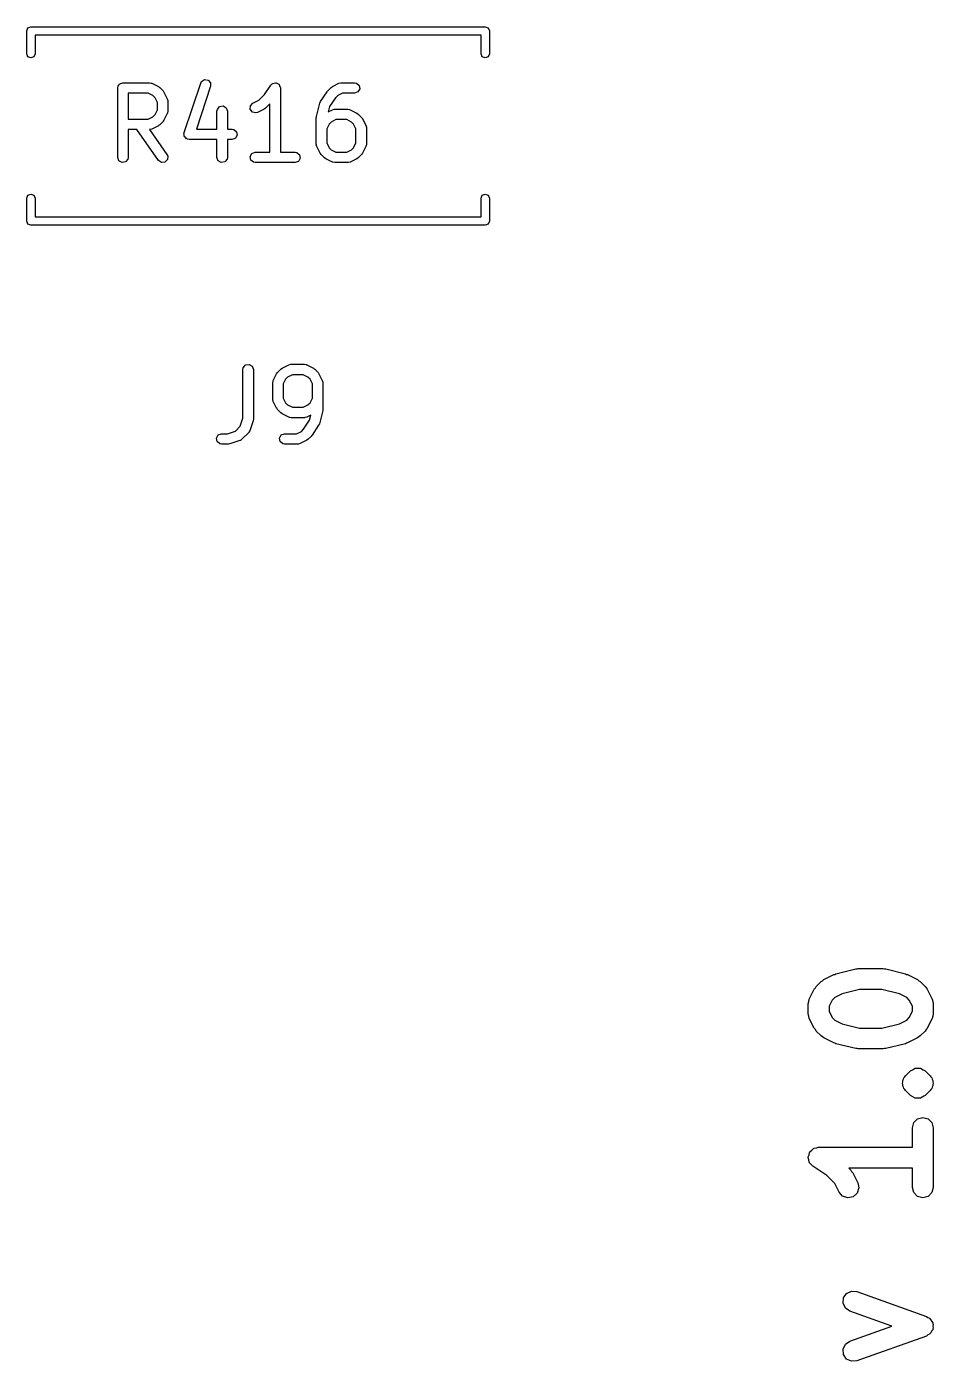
# Model space of a CAD drawing. Extents: x 97.7 to 180.4, y -137 to -64.1.
# Drawn here: x 166.85 to 179.9, y -83.32 to -64.1 of the extents above; entities that cross this region are included whole.
import ezdxf

# ---------------------------------------------------------------- set-up
doc = ezdxf.new("R2010")
doc.units = 0
doc.layers.add('BLACK', color=7, linetype='CONTINUOUS')

msp = doc.modelspace()

# ---------------------------------------------------------------- linework, layer by layer
at = {"layer": 'BLACK', "linetype": 'CONTINUOUS'}
for p, q in [((166.85, -64.162), (166.868, -64.1196)), ((166.85, -64.492), (166.85, -64.162)), ((166.868, -64.1196), (166.91, -64.102)), ((166.91, -64.102), (173.45, -64.102)), ((173.45, -64.102), (173.492, -64.1196)), ((173.492, -64.1196), (173.51, -64.162)), ((173.51, -64.162), (173.51, -64.492)), ((173.39, -64.222), (166.97, -64.222)), ((166.97, -64.222), (166.97, -64.492)), ((173.39, -64.492), (173.39, -64.222)), ((166.868, -64.5344), (166.85, -64.492)), ((166.91, -64.552), (166.868, -64.5344)), ((166.952, -64.5344), (166.91, -64.552)), ((166.97, -64.492), (166.952, -64.5344)), ((173.408, -64.5344), (173.39, -64.492)), ((173.45, -64.552), (173.408, -64.5344)), ((173.492, -64.5344), (173.45, -64.552)), ((173.51, -64.492), (173.492, -64.5344)), ((168.165, -64.9587), (168.178, -64.9438)), ((168.178, -64.9438), (168.187, -64.9269)), ((168.187, -64.9269), (168.194, -64.9246)), ((168.194, -64.9246), (168.198, -64.9194)), ((168.198, -64.9194), (168.217, -64.916)), ((168.217, -64.916), (168.236, -64.9094)), ((168.236, -64.9094), (168.616, -64.9094)), ((168.616, -64.9094), (168.642, -64.9139)), ((168.642, -64.9139), (168.646, -64.9168)), ((168.646, -64.9168), (168.65, -64.9173)), ((168.65, -64.9173), (168.745, -64.9649)), ((169.117, -65.6273), (169.355, -64.913)), ((169.355, -64.913), (169.367, -64.8901)), ((169.367, -64.8901), (169.411, -64.8633)), ((169.411, -64.8633), (169.462, -64.8708)), ((169.462, -64.8708), (169.496, -64.9092)), ((169.496, -64.9092), (169.497, -64.9605)), ((170.272, -65.0795), (170.364, -64.9428)), ((170.364, -64.9428), (170.382, -64.9239)), ((170.382, -64.9239), (170.386, -64.9227)), ((170.386, -64.9227), (170.388, -64.9194)), ((170.388, -64.9194), (170.41, -64.9156)), ((170.41, -64.9156), (170.431, -64.9095)), ((170.431, -64.9095), (170.435, -64.9113)), ((170.435, -64.9113), (170.439, -64.9105)), ((170.439, -64.9105), (170.458, -64.9214)), ((170.458, -64.9214), (170.478, -64.9301)), ((170.478, -64.9301), (170.48, -64.934)), ((170.48, -64.934), (170.483, -64.9362)), ((170.483, -64.9362), (170.491, -64.9566)), ((171.25, -64.9649), (171.345, -64.9173)), ((171.345, -64.9173), (171.37, -64.9099)), ((171.37, -64.9099), (171.374, -64.9109)), ((171.374, -64.9109), (171.378, -64.9094)), ((171.378, -64.9094), (171.569, -64.9094)), ((171.569, -64.9094), (171.595, -64.9139)), ((171.595, -64.9139), (171.634, -64.9469)), ((171.634, -64.9469), (171.643, -64.9974)), ((168.161, -64.9844), (168.162, -64.9746)), ((168.161, -65.9844), (168.161, -64.9844)), ((168.162, -64.9714), (168.163, -64.9685)), ((168.162, -64.9746), (168.162, -64.9714)), ((168.163, -64.9685), (168.165, -64.9587)), ((168.311, -65.0594), (168.311, -65.4332)), ((168.599, -65.0594), (168.311, -65.0594)), ((168.667, -65.0936), (168.599, -65.0594)), ((168.698, -65.124), (168.667, -65.0936)), ((168.732, -65.1926), (168.698, -65.124)), ((168.745, -64.9649), (168.763, -64.9783)), ((168.763, -64.9783), (168.765, -64.979)), ((168.765, -64.979), (168.812, -65.0266)), ((168.812, -65.0266), (168.825, -65.045)), ((168.825, -65.045), (168.826, -65.0461)), ((168.826, -65.0461), (168.874, -65.1413)), ((168.874, -65.1413), (168.881, -65.1663)), ((169.497, -64.9605), (169.292, -65.576)), ((170.191, -65.1608), (170.272, -65.0795)), ((170.491, -64.9566), (170.501, -64.9761)), ((170.501, -64.9761), (170.5, -64.9803)), ((170.5, -64.9803), (170.501, -64.9844)), ((170.501, -64.9844), (170.501, -65.9094)), ((171.078, -65.1809), (171.173, -65.038)), ((171.173, -65.038), (171.181, -65.0298)), ((171.181, -65.0298), (171.182, -65.0266)), ((171.182, -65.0266), (171.23, -64.979)), ((171.294, -65.1274), (171.21, -65.2533)), ((171.23, -64.979), (171.248, -64.9661)), ((171.248, -64.9661), (171.25, -64.9649)), ((171.328, -65.0936), (171.294, -65.1274)), ((171.396, -65.0594), (171.328, -65.0936)), ((171.569, -65.0594), (171.396, -65.0594)), ((171.617, -65.0418), (171.569, -65.0594)), ((171.643, -64.9974), (171.617, -65.0418)), ((168.698, -65.3685), (168.732, -65.3)), ((168.732, -65.3), (168.732, -65.1926)), ((168.882, -65.3177), (168.877, -65.3434)), ((168.881, -65.1663), (168.88, -65.1706)), ((168.88, -65.1706), (168.882, -65.1749)), ((168.882, -65.1749), (168.882, -65.3177)), ((169.589, -65.3177), (169.594, -65.2921)), ((169.589, -65.576), (169.589, -65.3177)), ((169.594, -65.2921), (169.627, -65.2528)), ((169.627, -65.2528), (169.677, -65.2439)), ((169.677, -65.2439), (169.722, -65.2695)), ((169.722, -65.2695), (169.739, -65.3177)), ((169.739, -65.3177), (169.739, -65.576)), ((170.068, -65.2915), (170.071, -65.2403)), ((170.099, -65.3327), (170.068, -65.2915)), ((170.071, -65.2403), (170.107, -65.203)), ((170.149, -65.3446), (170.099, -65.3327)), ((170.107, -65.203), (170.191, -65.1608)), ((170.269, -65.2896), (170.174, -65.3372)), ((170.27, -65.2884), (170.269, -65.2896)), ((170.289, -65.2755), (170.27, -65.2884)), ((170.351, -65.2131), (170.289, -65.2755)), ((170.351, -65.9094), (170.351, -65.2131)), ((171.02, -65.3948), (171.068, -65.2043)), ((171.068, -65.2043), (171.078, -65.1813)), ((171.078, -65.1813), (171.078, -65.1809)), ((171.21, -65.2533), (171.191, -65.3274)), ((171.191, -65.3274), (171.25, -65.2983)), ((171.25, -65.2983), (171.275, -65.2908)), ((171.275, -65.2908), (171.279, -65.2919)), ((171.279, -65.2919), (171.283, -65.2903)), ((171.283, -65.2903), (171.474, -65.2903)), ((171.474, -65.2903), (171.499, -65.2949)), ((171.499, -65.2949), (171.503, -65.2977)), ((171.503, -65.2977), (171.507, -65.2983)), ((171.507, -65.2983), (171.602, -65.3459)), ((168.311, -65.4332), (168.599, -65.4332)), ((168.599, -65.4332), (168.667, -65.3989)), ((168.745, -65.5277), (168.65, -65.5753)), ((168.667, -65.3989), (168.698, -65.3685)), ((168.746, -65.5265), (168.745, -65.5277)), ((168.765, -65.5136), (168.746, -65.5265)), ((168.812, -65.466), (168.765, -65.5136)), ((168.813, -65.4645), (168.812, -65.466)), ((168.826, -65.4465), (168.813, -65.4645)), ((168.874, -65.3513), (168.826, -65.4465)), ((168.875, -65.3468), (168.874, -65.3513)), ((168.877, -65.3434), (168.875, -65.3468)), ((170.174, -65.3372), (170.149, -65.3446)), ((171.018, -65.413), (171.02, -65.3982)), ((171.018, -65.7939), (171.018, -65.413)), ((171.02, -65.3982), (171.02, -65.3948)), ((171.202, -65.505), (171.168, -65.5735)), ((171.232, -65.4746), (171.202, -65.505)), ((171.301, -65.4403), (171.232, -65.4746)), ((171.456, -65.4403), (171.301, -65.4403)), ((171.524, -65.4746), (171.456, -65.4403)), ((171.555, -65.505), (171.524, -65.4746)), ((171.589, -65.5735), (171.555, -65.505)), ((171.602, -65.3459), (171.62, -65.3592)), ((171.62, -65.3592), (171.622, -65.3599)), ((171.622, -65.3599), (171.67, -65.4075)), ((171.67, -65.4075), (171.682, -65.4259)), ((171.682, -65.4259), (171.684, -65.427)), ((171.684, -65.427), (171.731, -65.5223)), ((171.731, -65.5223), (171.739, -65.5472)), ((168.435, -65.5832), (168.311, -65.5832)), ((168.311, -65.5832), (168.311, -65.9844)), ((168.746, -66.0274), (168.435, -65.5832)), ((168.621, -65.5817), (168.617, -65.5828)), ((168.617, -65.5828), (168.868, -65.9414)), ((168.625, -65.5827), (168.621, -65.5817)), ((168.65, -65.5753), (168.625, -65.5827)), ((169.114, -65.638), (169.117, -65.6331)), ((169.118, -65.6582), (169.114, -65.638)), ((169.117, -65.6331), (169.117, -65.6273)), ((169.118, -65.6786), (169.118, -65.6582)), ((169.122, -65.6829), (169.118, -65.6786)), ((169.123, -65.6885), (169.122, -65.6829)), ((169.139, -65.7017), (169.123, -65.6885)), ((169.152, -65.717), (169.139, -65.7017)), ((169.158, -65.7178), (169.152, -65.717)), ((169.162, -65.7215), (169.158, -65.7178)), ((169.292, -65.576), (169.589, -65.576)), ((169.739, -65.576), (169.807, -65.576)), ((169.807, -65.576), (169.833, -65.5806)), ((169.855, -65.7085), (169.807, -65.726)), ((169.833, -65.5806), (169.872, -65.6135)), ((169.881, -65.6641), (169.855, -65.7085)), ((169.872, -65.6135), (169.881, -65.6641)), ((171.168, -65.5735), (171.168, -65.7762)), ((171.589, -65.7762), (171.589, -65.5735)), ((171.739, -65.5472), (171.738, -65.5516)), ((171.738, -65.5516), (171.739, -65.5558)), ((171.739, -65.5558), (171.739, -65.7939)), ((169.188, -65.726), (169.162, -65.7215)), ((169.589, -65.726), (169.188, -65.726)), ((169.589, -65.9844), (169.589, -65.726)), ((169.807, -65.726), (169.739, -65.726)), ((169.739, -65.726), (169.739, -65.9844)), ((170.092, -65.9269), (170.14, -65.9094)), ((170.14, -65.9094), (170.351, -65.9094)), ((170.501, -65.9094), (170.712, -65.9094)), ((170.712, -65.9094), (170.737, -65.9139)), ((171.019, -65.7981), (171.018, -65.7939)), ((171.018, -65.8025), (171.019, -65.7981)), ((171.026, -65.8274), (171.018, -65.8025)), ((171.073, -65.9227), (171.026, -65.8274)), ((171.168, -65.7762), (171.202, -65.8447)), ((171.202, -65.8447), (171.232, -65.8751)), ((171.232, -65.8751), (171.301, -65.9094)), ((171.301, -65.9094), (171.456, -65.9094)), ((171.456, -65.9094), (171.524, -65.8751)), ((171.524, -65.8751), (171.555, -65.8447)), ((171.555, -65.8447), (171.589, -65.7762)), ((171.731, -65.8274), (171.684, -65.9227)), ((171.732, -65.823), (171.731, -65.8274)), ((171.735, -65.8196), (171.732, -65.823)), ((171.739, -65.7939), (171.735, -65.8196)), ((168.178, -66.0326), (168.161, -65.9844)), ((168.222, -66.0582), (168.178, -66.0326)), ((168.273, -66.0493), (168.222, -66.0582)), ((168.306, -66.01), (168.273, -66.0493)), ((168.311, -65.9844), (168.306, -66.01)), ((168.788, -66.0568), (168.746, -66.0274)), ((168.839, -66.0524), (168.788, -66.0568)), ((168.875, -66.0161), (168.839, -66.0524)), ((168.868, -65.9414), (168.879, -65.965)), ((168.879, -65.965), (168.875, -66.0161)), ((169.607, -66.0326), (169.589, -65.9844)), ((169.651, -66.0582), (169.607, -66.0326)), ((169.702, -66.0493), (169.651, -66.0582)), ((169.735, -66.01), (169.702, -66.0493)), ((169.739, -65.9844), (169.735, -66.01)), ((170.066, -65.9714), (170.092, -65.9269)), ((170.075, -66.0219), (170.066, -65.9714)), ((170.115, -66.0549), (170.075, -66.0219)), ((170.14, -66.0594), (170.115, -66.0549)), ((170.712, -66.0594), (170.14, -66.0594)), ((170.76, -66.0418), (170.712, -66.0594)), ((170.737, -65.9139), (170.777, -65.9469)), ((170.786, -65.9974), (170.76, -66.0418)), ((170.777, -65.9469), (170.786, -65.9974)), ((171.074, -65.9238), (171.073, -65.9227)), ((171.087, -65.9422), (171.074, -65.9238)), ((171.135, -65.9898), (171.087, -65.9422)), ((171.136, -65.9905), (171.135, -65.9898)), ((171.154, -66.0038), (171.136, -65.9905)), ((171.25, -66.0515), (171.154, -66.0038)), ((171.254, -66.052), (171.25, -66.0515)), ((171.257, -66.0549), (171.254, -66.052)), ((171.283, -66.0594), (171.257, -66.0549)), ((171.474, -66.0594), (171.283, -66.0594)), ((171.478, -66.0578), (171.474, -66.0594)), ((171.482, -66.0589), (171.478, -66.0578)), ((171.507, -66.0515), (171.482, -66.0589)), ((171.602, -66.0038), (171.507, -66.0515)), ((171.604, -66.0027), (171.602, -66.0038)), ((171.622, -65.9898), (171.604, -66.0027)), ((171.67, -65.9422), (171.622, -65.9898)), ((171.684, -65.9227), (171.67, -65.9407)), ((171.67, -65.9407), (171.67, -65.9422)), ((166.85, -66.572), (166.868, -66.5296)), ((166.85, -66.902), (166.85, -66.572)), ((166.868, -66.5296), (166.91, -66.512)), ((166.91, -66.512), (166.952, -66.5296)), ((166.952, -66.5296), (166.97, -66.572)), ((166.97, -66.572), (166.97, -66.842)), ((173.39, -66.572), (173.408, -66.5296)), ((173.39, -66.842), (173.39, -66.572)), ((173.408, -66.5296), (173.45, -66.512)), ((173.45, -66.512), (173.492, -66.5296)), ((173.492, -66.5296), (173.51, -66.572)), ((173.51, -66.572), (173.51, -66.902)), ((166.97, -66.842), (173.39, -66.842)), ((166.868, -66.9444), (166.85, -66.902)), ((166.91, -66.962), (166.868, -66.9444)), ((173.45, -66.962), (166.91, -66.962)), ((173.492, -66.9444), (173.45, -66.962)), ((173.51, -66.902), (173.492, -66.9444)), ((169.967, -69.012), (170, -68.9727)), ((170, -68.9727), (170.05, -68.9638)), ((170.05, -68.9638), (170.095, -68.9894)), ((170.528, -69.0182), (170.623, -68.9706)), ((170.623, -68.9706), (170.648, -68.9631)), ((170.648, -68.9631), (170.652, -68.9642)), ((170.652, -68.9642), (170.657, -68.9626)), ((170.657, -68.9626), (170.847, -68.9626)), ((170.847, -68.9626), (170.873, -68.9672)), ((170.873, -68.9672), (170.876, -68.97)), ((170.876, -68.97), (170.881, -68.9706)), ((170.881, -68.9706), (170.976, -69.0182)), ((169.962, -69.0376), (169.967, -69.012)), ((169.962, -69.74), (169.962, -69.0376)), ((170.095, -68.9894), (170.112, -69.0376)), ((170.112, -69.0376), (170.112, -69.7522)), ((170.399, -69.1946), (170.447, -69.0994)), ((170.447, -69.0994), (170.46, -69.0814)), ((170.46, -69.0814), (170.461, -69.0799)), ((170.461, -69.0799), (170.508, -69.0322)), ((170.508, -69.0322), (170.527, -69.0194)), ((170.527, -69.0194), (170.528, -69.0182)), ((170.575, -69.1773), (170.541, -69.2459)), ((170.606, -69.1469), (170.575, -69.1773)), ((170.674, -69.1126), (170.606, -69.1469)), ((170.829, -69.1126), (170.674, -69.1126)), ((170.898, -69.1469), (170.829, -69.1126)), ((170.928, -69.1773), (170.898, -69.1469)), ((170.963, -69.2459), (170.928, -69.1773)), ((170.976, -69.0182), (170.994, -69.0315)), ((170.994, -69.0315), (170.995, -69.0322)), ((170.995, -69.0322), (171.043, -69.0799)), ((171.043, -69.0799), (171.056, -69.0982)), ((171.056, -69.0982), (171.057, -69.0994)), ((171.057, -69.0994), (171.105, -69.1946)), ((170.391, -69.2282), (170.396, -69.2025)), ((170.391, -69.4663), (170.391, -69.2282)), ((170.396, -69.2025), (170.398, -69.1991)), ((170.398, -69.1991), (170.399, -69.1946)), ((170.541, -69.2459), (170.541, -69.4486)), ((170.963, -69.4486), (170.963, -69.2459)), ((171.105, -69.1946), (171.112, -69.2196)), ((171.112, -69.2196), (171.111, -69.224)), ((171.111, -69.224), (171.113, -69.2282)), ((171.113, -69.2282), (171.113, -69.6093)), ((170.393, -69.4706), (170.391, -69.4663)), ((170.391, -69.4749), (170.393, -69.4706)), ((170.399, -69.4999), (170.391, -69.4749)), ((170.447, -69.5952), (170.399, -69.4999)), ((170.541, -69.4486), (170.575, -69.5172)), ((170.575, -69.5172), (170.606, -69.5476)), ((170.606, -69.5476), (170.674, -69.5819)), ((170.829, -69.5819), (170.898, -69.5476)), ((170.898, -69.5476), (170.928, -69.5172)), ((170.928, -69.5172), (170.963, -69.4486)), ((169.924, -69.8545), (169.962, -69.74)), ((170.112, -69.7522), (170.108, -69.7742)), ((170.448, -69.5963), (170.447, -69.5952)), ((170.461, -69.6146), (170.448, -69.5963)), ((170.508, -69.6623), (170.461, -69.6146)), ((170.51, -69.663), (170.508, -69.6623)), ((170.528, -69.6763), (170.51, -69.663)), ((170.623, -69.724), (170.528, -69.6763)), ((170.627, -69.7245), (170.623, -69.724)), ((170.631, -69.7274), (170.627, -69.7245)), ((170.657, -69.7319), (170.631, -69.7274)), ((170.847, -69.7319), (170.657, -69.7319)), ((170.674, -69.5819), (170.829, -69.5819)), ((170.851, -69.7304), (170.847, -69.7319)), ((170.856, -69.7314), (170.851, -69.7304)), ((170.881, -69.724), (170.856, -69.7314)), ((170.939, -69.6948), (170.881, -69.724)), ((170.92, -69.769), (170.939, -69.6948)), ((171.11, -69.6274), (171.063, -69.818)), ((171.113, -69.6093), (171.11, -69.624)), ((171.11, -69.624), (171.11, -69.6274)), ((169.739, -69.963), (169.854, -69.9248)), ((169.854, -69.9248), (169.924, -69.8545)), ((170.043, -69.9481), (169.947, -70.0434)), ((170.045, -69.944), (170.043, -69.9481)), ((170.048, -69.9417), (170.045, -69.944)), ((170.061, -69.9188), (170.048, -69.9417)), ((170.108, -69.7759), (170.061, -69.9188)), ((170.108, -69.7742), (170.108, -69.7759)), ((170.734, -69.963), (170.803, -69.9287)), ((170.803, -69.9287), (170.836, -69.8949)), ((170.836, -69.8949), (170.92, -69.769)), ((171.052, -69.8414), (170.957, -69.9843)), ((171.063, -69.818), (171.052, -69.841)), ((171.052, -69.841), (171.052, -69.8414)), ((169.582, -70.0249), (169.608, -69.9805)), ((169.591, -70.0755), (169.582, -70.0249)), ((169.631, -70.1084), (169.591, -70.0755)), ((169.608, -69.9805), (169.656, -69.963)), ((169.656, -70.113), (169.631, -70.1084)), ((169.656, -69.963), (169.739, -69.963)), ((169.751, -70.113), (169.656, -70.113)), ((169.753, -70.1124), (169.751, -70.113)), ((169.775, -70.1091), (169.753, -70.1124)), ((169.918, -70.0615), (169.775, -70.1091)), ((169.922, -70.0587), (169.918, -70.0615)), ((169.926, -70.0583), (169.922, -70.0587)), ((169.947, -70.0434), (169.926, -70.0583)), ((170.487, -70.0249), (170.513, -69.9805)), ((170.496, -70.0755), (170.487, -70.0249)), ((170.536, -70.1084), (170.496, -70.0755)), ((170.513, -69.9805), (170.561, -69.963)), ((170.561, -70.113), (170.536, -70.1084)), ((170.561, -69.963), (170.734, -69.963)), ((170.752, -70.113), (170.561, -70.113)), ((170.756, -70.1114), (170.752, -70.113)), ((170.76, -70.1125), (170.756, -70.1114)), ((170.785, -70.105), (170.76, -70.1125)), ((170.881, -70.0574), (170.785, -70.105)), ((170.882, -70.0562), (170.881, -70.0574)), ((170.9, -70.0434), (170.882, -70.0562)), ((170.948, -69.9957), (170.9, -70.0434)), ((170.949, -69.9926), (170.948, -69.9957)), ((170.957, -69.9843), (170.949, -69.9926)), ((178.306, -77.8387), (178.324, -77.8227)), ((178.324, -77.8227), (178.467, -77.7513)), ((178.467, -77.7513), (178.483, -77.7479)), ((178.483, -77.7479), (178.498, -77.7399)), ((178.498, -77.7399), (178.784, -77.6685)), ((178.784, -77.6685), (178.802, -77.6688)), ((178.802, -77.6688), (178.82, -77.664)), ((178.82, -77.664), (179.177, -77.664)), ((179.177, -77.664), (179.195, -77.6688)), ((179.195, -77.6688), (179.214, -77.6685)), ((179.214, -77.6685), (179.499, -77.7399)), ((179.499, -77.7399), (179.514, -77.7479)), ((179.514, -77.7479), (179.53, -77.7513)), ((179.53, -77.7513), (179.673, -77.8227)), ((179.673, -77.8227), (179.691, -77.8387)), ((178.114, -78.1041), (178.186, -77.9612)), ((178.186, -77.9612), (178.202, -77.9431)), ((178.202, -77.9431), (178.214, -77.9222)), ((178.214, -77.9222), (178.285, -77.8508)), ((178.285, -77.8508), (178.306, -77.8387)), ((178.838, -77.964), (178.587, -78.027)), ((179.159, -77.964), (178.838, -77.964)), ((179.411, -78.027), (179.159, -77.964)), ((179.691, -77.8387), (179.712, -77.8508)), ((179.712, -77.8508), (179.783, -77.9222)), ((179.783, -77.9222), (179.795, -77.9431)), ((179.795, -77.9431), (179.811, -77.9612)), ((179.811, -77.9612), (179.883, -78.1041)), ((178.099, -78.1711), (178.107, -78.1378)), ((178.099, -78.314), (178.099, -78.1711)), ((178.107, -78.1378), (178.114, -78.1041)), ((178.443, -78.1171), (178.399, -78.2066)), ((178.399, -78.2066), (178.399, -78.2786)), ((178.48, -78.0801), (178.443, -78.1171)), ((178.587, -78.027), (178.48, -78.0801)), ((179.517, -78.0801), (179.411, -78.027)), ((179.554, -78.1171), (179.517, -78.0801)), ((179.599, -78.2066), (179.554, -78.1171)), ((179.599, -78.2786), (179.599, -78.2066)), ((179.883, -78.1041), (179.89, -78.1378)), ((179.89, -78.1378), (179.899, -78.1711)), ((179.899, -78.1711), (179.899, -78.314)), ((178.107, -78.3473), (178.099, -78.314)), ((178.114, -78.3811), (178.107, -78.3473)), ((178.186, -78.5239), (178.114, -78.3811)), ((178.399, -78.2786), (178.443, -78.368)), ((178.443, -78.368), (178.48, -78.405)), ((179.517, -78.405), (179.554, -78.368)), ((179.554, -78.368), (179.599, -78.2786)), ((179.883, -78.3811), (179.811, -78.5239)), ((179.89, -78.3473), (179.883, -78.3811)), ((179.899, -78.314), (179.89, -78.3473)), ((178.202, -78.542), (178.186, -78.5239)), ((178.214, -78.5629), (178.202, -78.542)), ((178.285, -78.6344), (178.214, -78.5629)), ((178.48, -78.405), (178.587, -78.4582)), ((178.587, -78.4582), (178.838, -78.5211)), ((178.838, -78.5211), (179.159, -78.5211)), ((179.159, -78.5211), (179.411, -78.4582)), ((179.411, -78.4582), (179.517, -78.405)), ((179.783, -78.5629), (179.712, -78.6344)), ((179.795, -78.542), (179.783, -78.5629)), ((179.811, -78.5239), (179.795, -78.542)), ((178.306, -78.6464), (178.285, -78.6344)), ((178.324, -78.6624), (178.306, -78.6464)), ((178.467, -78.7339), (178.324, -78.6624)), ((178.483, -78.7372), (178.467, -78.7339)), ((178.498, -78.7452), (178.483, -78.7372)), ((178.784, -78.8167), (178.498, -78.7452)), ((179.499, -78.7452), (179.214, -78.8167)), ((179.514, -78.7372), (179.499, -78.7452)), ((179.53, -78.7339), (179.514, -78.7372)), ((179.673, -78.6624), (179.53, -78.7339)), ((179.691, -78.6464), (179.673, -78.6624)), ((179.712, -78.6344), (179.691, -78.6464)), ((178.802, -78.8164), (178.784, -78.8167)), ((178.82, -78.8211), (178.802, -78.8164)), ((179.177, -78.8211), (178.82, -78.8211)), ((179.195, -78.8164), (179.177, -78.8211)), ((179.214, -78.8167), (179.195, -78.8164)), ((179.5, -79.2079), (179.571, -79.1365)), ((179.571, -79.1365), (179.599, -79.1201)), ((179.571, -79.1365), (179.571, -79.1365)), ((179.571, -79.1365), (179.571, -79.1365)), ((179.599, -79.1201), (179.638, -79.0977)), ((179.638, -79.0977), (179.716, -79.0977)), ((179.716, -79.0977), (179.755, -79.1201)), ((179.755, -79.1201), (179.783, -79.1365)), ((179.783, -79.1365), (179.783, -79.1365)), ((179.783, -79.1365), (179.783, -79.1365)), ((179.783, -79.1365), (179.855, -79.2079)), ((179.456, -79.314), (179.461, -79.2949)), ((179.461, -79.3331), (179.456, -79.314)), ((179.461, -79.2752), (179.471, -79.2581)), ((179.461, -79.2949), (179.461, -79.2752)), ((179.461, -79.3528), (179.461, -79.3331)), ((179.471, -79.3699), (179.461, -79.3528)), ((179.471, -79.2581), (179.476, -79.239)), ((179.476, -79.239), (179.49, -79.225)), ((179.49, -79.225), (179.5, -79.2079)), ((179.855, -79.2079), (179.865, -79.225)), ((179.865, -79.225), (179.878, -79.239)), ((179.878, -79.239), (179.884, -79.2581)), ((179.884, -79.2581), (179.893, -79.2752)), ((179.893, -79.3528), (179.884, -79.3699)), ((179.893, -79.2752), (179.893, -79.2949)), ((179.893, -79.2949), (179.899, -79.314)), ((179.899, -79.314), (179.893, -79.3331)), ((179.893, -79.3331), (179.893, -79.3528)), ((179.476, -79.389), (179.471, -79.3699)), ((179.49, -79.403), (179.476, -79.389)), ((179.5, -79.4201), (179.49, -79.403)), ((179.571, -79.4915), (179.5, -79.4201)), ((179.638, -79.5303), (179.571, -79.4915)), ((179.571, -79.4915), (179.571, -79.4915)), ((179.716, -79.5303), (179.638, -79.5303)), ((179.763, -79.503), (179.716, -79.5303)), ((179.783, -79.4915), (179.763, -79.503)), ((179.855, -79.4201), (179.783, -79.4915)), ((179.865, -79.403), (179.855, -79.4201)), ((179.855, -79.4201), (179.855, -79.4201)), ((179.878, -79.389), (179.865, -79.403)), ((179.884, -79.3699), (179.878, -79.389)), ((179.599, -79.9569), (179.619, -79.8819)), ((179.619, -79.8819), (179.674, -79.827)), ((179.674, -79.827), (179.749, -79.8069)), ((179.749, -79.8069), (179.824, -79.827)), ((179.824, -79.827), (179.878, -79.8819)), ((179.878, -79.8819), (179.899, -79.9569)), ((179.599, -80.2354), (179.599, -79.9569)), ((179.899, -79.9569), (179.899, -80.814)), ((178.11, -80.3434), (178.119, -80.3104)), ((178.119, -80.3104), (178.122, -80.3069)), ((178.122, -80.3069), (178.124, -80.3022)), ((178.124, -80.3022), (178.149, -80.2797)), ((178.149, -80.2797), (178.174, -80.2555)), ((178.174, -80.2555), (178.178, -80.2542)), ((178.178, -80.2542), (178.182, -80.251)), ((178.182, -80.251), (178.216, -80.2443)), ((178.216, -80.2443), (178.249, -80.2354)), ((178.249, -80.2354), (179.599, -80.2354)), ((178.099, -80.3758), (178.11, -80.3434)), ((178.1, -80.3806), (178.099, -80.3758)), ((178.099, -80.3854), (178.1, -80.3806)), ((178.107, -80.4184), (178.099, -80.3854)), ((178.114, -80.4519), (178.107, -80.4184)), ((178.117, -80.4556), (178.114, -80.4519)), ((178.119, -80.4604), (178.117, -80.4556)), ((178.143, -80.4846), (178.119, -80.4604)), ((178.165, -80.5102), (178.143, -80.4846)), ((178.367, -80.6449), (178.165, -80.5102)), ((178.482, -80.76), (178.367, -80.6449)), ((179.599, -80.5354), (178.682, -80.5354)), ((178.682, -80.5354), (178.712, -80.5651)), ((178.712, -80.5651), (178.724, -80.586)), ((178.724, -80.586), (178.74, -80.6041)), ((178.74, -80.6041), (178.811, -80.7469)), ((179.599, -80.814), (179.599, -80.5354)), ((178.543, -80.8811), (178.482, -80.76)), ((178.594, -80.9392), (178.543, -80.8811)), ((178.802, -80.8966), (178.744, -80.9482)), ((178.827, -80.823), (178.802, -80.8966)), ((178.811, -80.7469), (178.827, -80.823)), ((179.619, -80.889), (179.599, -80.814)), ((179.674, -80.9439), (179.619, -80.889)), ((179.878, -80.889), (179.824, -80.9439)), ((179.899, -80.814), (179.878, -80.889)), ((178.668, -80.9637), (178.594, -80.9392)), ((178.744, -80.9482), (178.668, -80.9637)), ((179.749, -80.964), (179.674, -80.9439)), ((179.824, -80.9439), (179.749, -80.964)), ((178.601, -82.4838), (178.607, -82.4064)), ((178.607, -82.4064), (178.651, -82.3425)), ((178.651, -82.3425), (178.722, -82.3093)), ((178.722, -82.3093), (178.799, -82.3156)), ((178.799, -82.3156), (179.799, -82.6727)), ((178.634, -82.554), (178.601, -82.4838)), ((178.698, -82.5981), (178.634, -82.554)), ((179.303, -82.814), (178.698, -82.5981)), ((178.698, -83.0299), (179.303, -82.814)), ((179.799, -82.6727), (179.821, -82.6881)), ((179.821, -82.6881), (179.846, -82.6997)), ((179.846, -82.6997), (179.853, -82.7099)), ((179.853, -82.7099), (179.863, -82.7169)), ((179.863, -82.7169), (179.874, -82.7413)), ((179.874, -82.7413), (179.89, -82.7635)), ((179.89, -82.7635), (179.891, -82.7759)), ((179.891, -82.7759), (179.896, -82.7871)), ((179.896, -82.7871), (179.894, -82.814)), ((179.894, -82.814), (179.896, -82.8409)), ((179.799, -82.9553), (178.799, -83.3124)), ((179.821, -82.9399), (179.799, -82.9553)), ((179.846, -82.9283), (179.821, -82.9399)), ((179.853, -82.9181), (179.846, -82.9283)), ((179.863, -82.9111), (179.853, -82.9181)), ((179.874, -82.8867), (179.863, -82.9111)), ((179.89, -82.8644), (179.874, -82.8867)), ((179.891, -82.8521), (179.89, -82.8644)), ((179.896, -82.8409), (179.891, -82.8521)), ((178.601, -83.1442), (178.634, -83.074)), ((178.607, -83.2216), (178.601, -83.1442)), ((178.634, -83.074), (178.698, -83.0299)), ((178.651, -83.2855), (178.607, -83.2216)), ((178.722, -83.3187), (178.651, -83.2855)), ((178.799, -83.3124), (178.722, -83.3187))]:
    msp.add_line(p, q, dxfattribs=at)

doc.saveas('drawing.dxf')
